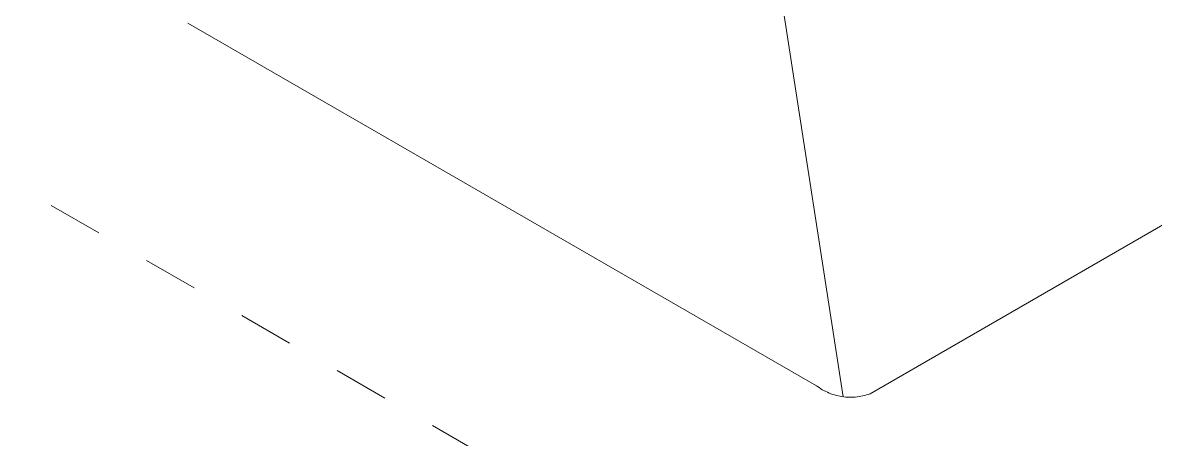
# Model space of a CAD drawing. Header units: inches. Extents: x -4 to 147, y -1 to 99.
# Drawn here: x 128.422 to 130.48, y 25.095 to 25.853 of the extents above; entities that cross this region are included whole.
import ezdxf

# ---------------------------------------------------------------- set-up
doc = ezdxf.new("R2010")
doc.units = ezdxf.units.IN
doc.linetypes.add('HIDDEN', pattern=[1.905, 1.27, -0.635])
doc.layers.add('ZANO_R', color=7, linetype='Continuous', lineweight=0)
doc.layers.add('ZANO_R_przerywana', color=250, linetype='HIDDEN', lineweight=0)

msp = doc.modelspace()

# ---------------------------------------------------------------- linework, layer by layer
at = {"layer": 'ZANO_R'}
for p, q in [((129.80325, 25.88196), (129.91264, 25.17277)), ((129.86414, 25.19257), (128.72225, 25.85184)), ((129.86414, 25.19257), (128.72225, 25.85184)), ((129.86414, 25.19257), (128.72225, 25.85184)), ((129.86414, 25.19257), (128.72225, 25.85184)), ((130.6437, 25.5722), (129.9616, 25.17839)), ((129.86414, 25.19257), (129.86608, 25.19145)), ((129.86608, 25.19145), (129.86891, 25.18945)), ((129.86608, 25.19145), (129.86891, 25.18945)), ((129.86891, 25.18945), (129.87181, 25.18755)), ((129.86891, 25.18945), (129.87181, 25.18755)), ((129.87181, 25.18755), (129.87477, 25.18575)), ((129.87181, 25.18755), (129.87477, 25.18575)), ((129.87477, 25.18575), (129.87779, 25.18406)), ((129.87477, 25.18575), (129.87779, 25.18406)), ((129.87779, 25.18406), (129.88087, 25.18246)), ((129.87779, 25.18406), (129.88087, 25.18246)), ((129.88087, 25.18246), (129.884, 25.18098)), ((129.88087, 25.18246), (129.884, 25.18098)), ((129.884, 25.18098), (129.88717, 25.1796)), ((129.884, 25.18098), (129.88717, 25.1796)), ((129.88717, 25.1796), (129.8904, 25.17833)), ((129.88717, 25.1796), (129.8904, 25.17833)), ((129.8904, 25.17833), (129.89366, 25.17717)), ((129.8904, 25.17833), (129.89366, 25.17717)), ((129.89366, 25.17717), (129.89697, 25.17612)), ((129.89366, 25.17717), (129.89697, 25.17612)), ((129.89697, 25.17612), (129.9003, 25.17519)), ((129.89697, 25.17612), (129.9003, 25.17519)), ((129.9003, 25.17519), (129.90367, 25.17437)), ((129.9003, 25.17519), (129.90367, 25.17437)), ((129.90367, 25.17437), (129.90706, 25.17367)), ((129.90367, 25.17437), (129.90706, 25.17367)), ((129.90706, 25.17367), (129.91048, 25.17309)), ((129.90706, 25.17367), (129.91048, 25.17309)), ((129.91048, 25.17309), (129.91391, 25.17262)), ((129.91048, 25.17309), (129.91391, 25.17262)), ((129.91391, 25.17262), (129.91735, 25.17226)), ((129.91391, 25.17262), (129.91735, 25.17226)), ((129.91735, 25.17226), (129.92081, 25.17203)), ((129.91735, 25.17226), (129.92081, 25.17203)), ((129.92081, 25.17203), (129.92427, 25.17192)), ((129.92081, 25.17203), (129.92427, 25.17192)), ((129.92427, 25.17192), (129.92774, 25.17192)), ((129.92427, 25.17192), (129.92774, 25.17192)), ((129.92774, 25.17192), (129.9312, 25.17204)), ((129.92774, 25.17192), (129.9312, 25.17204)), ((129.9312, 25.17204), (129.93466, 25.17228)), ((129.9312, 25.17204), (129.93466, 25.17228)), ((129.93466, 25.17228), (129.9381, 25.17264)), ((129.93466, 25.17228), (129.9381, 25.17264)), ((129.9381, 25.17264), (129.94153, 25.17311)), ((129.9381, 25.17264), (129.94153, 25.17311)), ((129.94153, 25.17311), (129.94495, 25.17371)), ((129.94153, 25.17311), (129.94495, 25.17371)), ((129.94495, 25.17371), (129.94834, 25.17441)), ((129.94495, 25.17371), (129.94834, 25.17441)), ((129.94834, 25.17441), (129.9517, 25.17524)), ((129.94834, 25.17441), (129.9517, 25.17524)), ((129.9517, 25.17524), (129.95504, 25.17618)), ((129.9517, 25.17524), (129.95504, 25.17618)), ((129.95504, 25.17618), (129.95834, 25.17723)), ((129.95504, 25.17618), (129.95834, 25.17723)), ((129.95834, 25.17723), (129.9616, 25.17839)), ((129.95834, 25.17723), (129.9616, 25.17839))]:
    msp.add_line(p, q, dxfattribs=at)
at = {"layer": 'ZANO_R_przerywana', "ltscale": 0.05}
msp.add_line((124.8369, 27.6206), (132.98146, 22.91834), dxfattribs=at)

doc.saveas('drawing.dxf')
